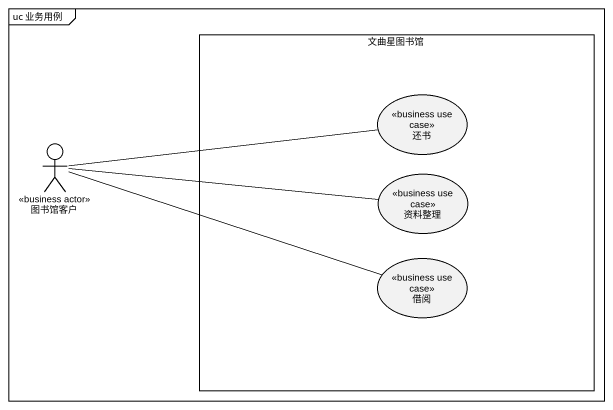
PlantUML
@startuml
mainframe uc 业务用例
rectangle 文曲星图书馆 {
  usecase 还书 <<business use case>>
  usecase 资料整理 <<business use case>>
  usecase 借阅 <<business use case>>
}
actor 图书馆客户 <<business actor>>
图书馆客户 -right- 还书
图书馆客户 -right- 资料整理
图书馆客户 -right- 借阅
@enduml
